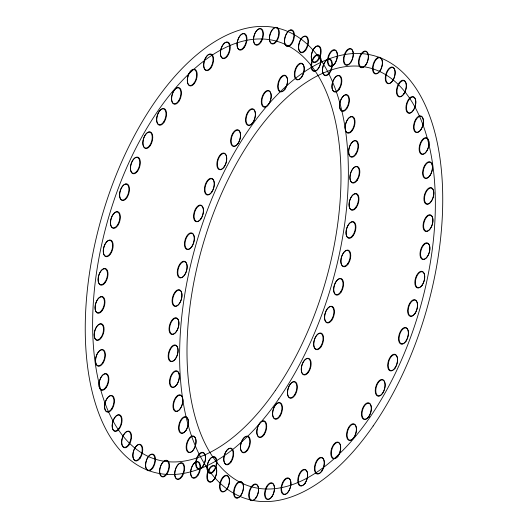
<?xml version="1.0" encoding="UTF-8"?>
<svg xmlns="http://www.w3.org/2000/svg" width="528" height="528" viewBox="0 0 528 528"><rect width="100%" height="100%" fill="white"/><g stroke="black" fill="none" stroke-linecap="round" stroke-linejoin="round"><path stroke-width="0.79" d="M275.326 390.555A217.628 113.124 -74 0 0 282.434 43.197A217.628 113.124 -74 0 0 92.69 317.638A217.628 113.124 -74 0 0 275.326 390.555M369.692 417.628A217.628 113.124 -74 0 0 376.801 70.264A217.628 113.124 -74 0 0 187.057 344.711A217.628 113.124 -74 0 0 369.692 417.628M278.804 398.878A230.558 119.843 -74 0 0 286.334 30.881A230.558 119.843 -74 0 0 85.312 321.631A230.558 119.843 -74 0 0 278.804 398.878M373.171 425.951A230.558 119.843 -74 0 0 380.701 57.955A230.558 119.843 -74 0 0 179.678 348.704A230.558 119.843 -74 0 0 373.171 425.951M338.831 88.935A8.237 4.283 -74 0 0 339.095 75.788A8.237 4.283 -74 0 0 331.914 86.176A8.237 4.283 -74 0 0 338.831 88.935M339.247 89.272A8.62 4.481 -74 0 0 339.53 75.517A8.62 4.481 -74 0 0 332.013 86.381A8.62 4.481 -74 0 0 339.247 89.272M413.167 110.477A8.62 4.481 -74 0 0 413.45 96.723A8.62 4.481 -74 0 0 405.933 107.593A8.62 4.481 -74 0 0 413.167 110.477M413.378 110.319A8.237 4.283 -74 0 0 413.648 97.178A8.237 4.283 -74 0 0 406.468 107.56A8.237 4.283 -74 0 0 413.378 110.319M346.427 108.207A8.237 4.283 -74 0 0 346.698 95.06A8.237 4.283 -74 0 0 339.517 105.448A8.237 4.283 -74 0 0 346.427 108.207M346.843 108.544A8.62 4.481 -74 0 0 347.127 94.789A8.62 4.481 -74 0 0 339.61 105.659A8.62 4.481 -74 0 0 346.843 108.544M420.763 129.749A8.62 4.481 -74 0 0 421.047 115.995A8.62 4.481 -74 0 0 413.53 126.865A8.62 4.481 -74 0 0 420.763 129.749M420.974 129.591A8.237 4.283 -74 0 0 421.245 116.45A8.237 4.283 -74 0 0 414.064 126.832A8.237 4.283 -74 0 0 420.974 129.591M352.018 130.053A8.237 4.283 -74 0 0 352.282 116.906A8.237 4.283 -74 0 0 345.101 127.294A8.237 4.283 -74 0 0 352.018 130.053M352.433 130.39A8.62 4.481 -74 0 0 352.717 116.635A8.62 4.481 -74 0 0 345.2 127.505A8.62 4.481 -74 0 0 352.433 130.39M426.353 151.595A8.62 4.481 -74 0 0 426.637 137.841A8.62 4.481 -74 0 0 419.12 148.711A8.62 4.481 -74 0 0 426.353 151.595M426.565 151.437A8.237 4.283 -74 0 0 426.835 138.296A8.237 4.283 -74 0 0 419.654 148.678A8.237 4.283 -74 0 0 426.565 151.437M355.496 154.097A8.237 4.283 -74 0 0 355.766 140.956A8.237 4.283 -74 0 0 348.586 151.338A8.237 4.283 -74 0 0 355.496 154.097M355.912 154.433A8.62 4.481 -74 0 0 356.195 140.679A8.62 4.481 -74 0 0 348.685 151.549A8.62 4.481 -74 0 0 355.912 154.433M429.838 175.639A8.62 4.481 -74 0 0 430.115 161.885A8.62 4.481 -74 0 0 422.605 172.755A8.62 4.481 -74 0 0 429.838 175.639M430.049 175.487A8.237 4.283 -74 0 0 430.313 162.34A8.237 4.283 -74 0 0 423.133 172.729A8.237 4.283 -74 0 0 430.049 175.487M356.816 179.936A8.237 4.283 -74 0 0 357.08 166.789A8.237 4.283 -74 0 0 349.899 177.17A8.237 4.283 -74 0 0 356.816 179.936M357.232 180.272A8.62 4.481 -74 0 0 357.515 166.511A8.62 4.481 -74 0 0 349.998 177.382A8.62 4.481 -74 0 0 357.232 180.272M431.152 201.478A8.62 4.481 -74 0 0 431.435 187.717A8.62 4.481 -74 0 0 423.918 198.587A8.62 4.481 -74 0 0 431.152 201.478M431.363 201.32A8.237 4.283 -74 0 0 431.633 188.173A8.237 4.283 -74 0 0 424.453 198.561A8.237 4.283 -74 0 0 431.363 201.32M355.945 207.115A8.237 4.283 -74 0 0 356.209 193.967A8.237 4.283 -74 0 0 349.028 204.356A8.237 4.283 -74 0 0 355.945 207.115M356.36 207.451A8.62 4.481 -74 0 0 356.644 193.69A8.62 4.481 -74 0 0 349.127 204.56A8.62 4.481 -74 0 0 356.36 207.451M430.28 228.657A8.62 4.481 -74 0 0 430.564 214.896A8.62 4.481 -74 0 0 423.047 225.766A8.62 4.481 -74 0 0 430.28 228.657M430.492 228.499A8.237 4.283 -74 0 0 430.762 215.351A8.237 4.283 -74 0 0 423.581 225.74A8.237 4.283 -74 0 0 430.492 228.499M352.895 235.171A8.237 4.283 -74 0 0 353.166 222.031A8.237 4.283 -74 0 0 345.985 232.412A8.237 4.283 -74 0 0 352.895 235.171M353.318 235.508A8.62 4.481 -74 0 0 353.595 221.753A8.62 4.481 -74 0 0 346.084 232.624A8.62 4.481 -74 0 0 353.318 235.508M427.238 256.714A8.62 4.481 -74 0 0 427.515 242.959A8.62 4.481 -74 0 0 420.004 253.829A8.62 4.481 -74 0 0 427.238 256.714M427.449 256.562A8.237 4.283 -74 0 0 427.72 243.415A8.237 4.283 -74 0 0 420.539 253.803A8.237 4.283 -74 0 0 427.449 256.562M347.734 263.637A8.237 4.283 -74 0 0 348.005 250.49A8.237 4.283 -74 0 0 340.824 260.878A8.237 4.283 -74 0 0 347.734 263.637M348.15 263.974A8.62 4.481 -74 0 0 348.434 250.213A8.62 4.481 -74 0 0 340.916 261.083A8.62 4.481 -74 0 0 348.15 263.974M422.07 285.179A8.62 4.481 -74 0 0 422.354 271.418A8.62 4.481 -74 0 0 414.836 282.289A8.62 4.481 -74 0 0 422.07 285.179M422.281 285.021A8.237 4.283 -74 0 0 422.552 271.874A8.237 4.283 -74 0 0 415.371 282.262A8.237 4.283 -74 0 0 422.281 285.021M340.534 292.01A8.237 4.283 -74 0 0 340.804 278.863A8.237 4.283 -74 0 0 333.623 289.252A8.237 4.283 -74 0 0 340.534 292.01M340.949 292.347A8.62 4.481 -74 0 0 341.233 278.593A8.62 4.481 -74 0 0 333.722 289.463A8.62 4.481 -74 0 0 340.949 292.347M414.876 313.553A8.62 4.481 -74 0 0 415.153 299.798A8.62 4.481 -74 0 0 407.642 310.669A8.62 4.481 -74 0 0 414.876 313.553M415.087 313.401A8.237 4.283 -74 0 0 415.351 300.254A8.237 4.283 -74 0 0 408.17 310.636A8.237 4.283 -74 0 0 415.087 313.401M331.426 319.816A8.237 4.283 -74 0 0 331.696 306.669A8.237 4.283 -74 0 0 324.515 317.057A8.237 4.283 -74 0 0 331.426 319.816M331.848 320.153A8.62 4.481 -74 0 0 332.125 306.398A8.62 4.481 -74 0 0 324.614 317.262A8.62 4.481 -74 0 0 331.848 320.153M405.768 341.359A8.62 4.481 -74 0 0 406.045 327.604A8.62 4.481 -74 0 0 398.534 338.468A8.62 4.481 -74 0 0 405.768 341.359M405.979 341.2A8.237 4.283 -74 0 0 406.25 328.06A8.237 4.283 -74 0 0 399.069 338.441A8.237 4.283 -74 0 0 405.979 341.2M320.569 346.573A8.237 4.283 -74 0 0 320.833 333.425A8.237 4.283 -74 0 0 313.652 343.814A8.237 4.283 -74 0 0 320.569 346.573M320.984 346.909A8.62 4.481 -74 0 0 321.268 333.155A8.62 4.481 -74 0 0 313.751 344.025A8.62 4.481 -74 0 0 320.984 346.909M394.904 368.115A8.62 4.481 -74 0 0 395.188 354.361A8.62 4.481 -74 0 0 387.671 365.231A8.62 4.481 -74 0 0 394.904 368.115M395.116 367.957A8.237 4.283 -74 0 0 395.386 354.816A8.237 4.283 -74 0 0 388.205 365.198A8.237 4.283 -74 0 0 395.116 367.957M308.141 371.824A8.237 4.283 -74 0 0 308.405 358.677A8.237 4.283 -74 0 0 301.224 369.065A8.237 4.283 -74 0 0 308.141 371.824M308.557 372.161A8.62 4.481 -74 0 0 308.84 358.406A8.62 4.481 -74 0 0 301.323 369.277A8.62 4.481 -74 0 0 308.557 372.161M382.477 393.367A8.62 4.481 -74 0 0 382.76 379.612A8.62 4.481 -74 0 0 375.243 390.482A8.62 4.481 -74 0 0 382.477 393.367M382.688 393.215A8.237 4.283 -74 0 0 382.958 380.068A8.237 4.283 -74 0 0 375.778 390.449A8.237 4.283 -74 0 0 382.688 393.215M294.353 395.142A8.237 4.283 -74 0 0 294.624 381.995A8.237 4.283 -74 0 0 287.443 392.383A8.237 4.283 -74 0 0 294.353 395.142M294.769 395.479A8.62 4.481 -74 0 0 295.053 381.718A8.62 4.481 -74 0 0 287.536 392.588A8.62 4.481 -74 0 0 294.769 395.479M368.696 416.684A8.62 4.481 -74 0 0 368.973 402.923A8.62 4.481 -74 0 0 361.462 413.794A8.62 4.481 -74 0 0 368.696 416.684M368.907 416.526A8.237 4.283 -74 0 0 369.171 403.379A8.237 4.283 -74 0 0 361.99 413.767A8.237 4.283 -74 0 0 368.907 416.526M279.451 416.117A8.237 4.283 -74 0 0 279.721 402.976A8.237 4.283 -74 0 0 272.54 413.358A8.237 4.283 -74 0 0 279.451 416.117M279.866 416.453A8.62 4.481 -74 0 0 280.15 402.699A8.62 4.481 -74 0 0 272.633 413.569A8.62 4.481 -74 0 0 279.866 416.453M353.786 437.659A8.62 4.481 -74 0 0 354.07 423.905A8.62 4.481 -74 0 0 346.559 434.775A8.62 4.481 -74 0 0 353.786 437.659M354.004 437.507A8.237 4.283 -74 0 0 354.268 424.36A8.237 4.283 -74 0 0 347.087 434.749A8.237 4.283 -74 0 0 354.004 437.507M263.683 434.405A8.237 4.283 -74 0 0 263.954 421.258A8.237 4.283 -74 0 0 256.773 431.64A8.237 4.283 -74 0 0 263.683 434.405M264.099 434.742A8.62 4.481 -74 0 0 264.383 420.981A8.62 4.481 -74 0 0 256.865 431.851A8.62 4.481 -74 0 0 264.099 434.742M338.019 455.948A8.62 4.481 -74 0 0 338.303 442.187A8.62 4.481 -74 0 0 330.792 453.057A8.62 4.481 -74 0 0 338.019 455.948M338.237 455.789A8.237 4.283 -74 0 0 338.501 442.642A8.237 4.283 -74 0 0 331.32 453.031A8.237 4.283 -74 0 0 338.237 455.789M247.322 449.678A8.237 4.283 -74 0 0 247.592 436.531A8.237 4.283 -74 0 0 240.412 446.919A8.237 4.283 -74 0 0 247.322 449.678M247.738 450.014A8.62 4.481 -74 0 0 248.021 436.26A8.62 4.481 -74 0 0 240.504 447.13A8.62 4.481 -74 0 0 247.738 450.014M321.658 471.22A8.62 4.481 -74 0 0 321.941 457.466A8.62 4.481 -74 0 0 314.424 468.336A8.62 4.481 -74 0 0 321.658 471.22M321.869 471.062A8.237 4.283 -74 0 0 322.139 457.921A8.237 4.283 -74 0 0 314.959 468.303A8.237 4.283 -74 0 0 321.869 471.062M230.644 461.683A8.237 4.283 -74 0 0 230.914 448.543A8.237 4.283 -74 0 0 223.733 458.924A8.237 4.283 -74 0 0 230.644 461.683M231.066 462.02A8.62 4.481 -74 0 0 231.343 448.265A8.62 4.481 -74 0 0 223.832 459.136A8.62 4.481 -74 0 0 231.066 462.02M304.986 483.226A8.62 4.481 -74 0 0 305.263 469.471A8.62 4.481 -74 0 0 297.752 480.341A8.62 4.481 -74 0 0 304.986 483.226M305.197 483.074A8.237 4.283 -74 0 0 305.468 469.927A8.237 4.283 -74 0 0 298.287 480.315A8.237 4.283 -74 0 0 305.197 483.074M213.939 470.217A8.237 4.283 -74 0 0 214.21 457.07A8.237 4.283 -74 0 0 207.029 467.458A8.237 4.283 -74 0 0 213.939 470.217M214.355 470.554A8.62 4.481 -74 0 0 214.639 456.799A8.62 4.481 -74 0 0 207.121 467.663A8.62 4.481 -74 0 0 214.355 470.554M288.281 491.759A8.62 4.481 -74 0 0 288.559 478.005A8.62 4.481 -74 0 0 281.048 488.869A8.62 4.481 -74 0 0 288.281 491.759M288.493 491.601A8.237 4.283 -74 0 0 288.757 478.46A8.237 4.283 -74 0 0 281.576 488.842A8.237 4.283 -74 0 0 288.493 491.601M197.492 475.127A8.237 4.283 -74 0 0 197.762 461.98A8.237 4.283 -74 0 0 190.582 472.369A8.237 4.283 -74 0 0 197.492 475.127M197.908 475.464A8.62 4.481 -74 0 0 198.191 461.71A8.62 4.481 -74 0 0 190.674 472.58A8.62 4.481 -74 0 0 197.908 475.464M271.828 496.67A8.62 4.481 -74 0 0 272.111 482.915A8.62 4.481 -74 0 0 264.594 493.786A8.62 4.481 -74 0 0 271.828 496.67M272.039 496.511A8.237 4.283 -74 0 0 272.309 483.371A8.237 4.283 -74 0 0 265.129 493.753A8.237 4.283 -74 0 0 272.039 496.511M181.579 476.335A8.237 4.283 -74 0 0 181.85 463.188A8.237 4.283 -74 0 0 174.669 473.576A8.237 4.283 -74 0 0 181.579 476.335M181.995 476.672A8.62 4.481 -74 0 0 182.279 462.917A8.62 4.481 -74 0 0 174.761 473.781A8.62 4.481 -74 0 0 181.995 476.672M255.922 497.878A8.62 4.481 -74 0 0 256.199 484.123A8.62 4.481 -74 0 0 248.688 494.987A8.62 4.481 -74 0 0 255.922 497.878M256.133 497.719A8.237 4.283 -74 0 0 256.397 484.579A8.237 4.283 -74 0 0 249.216 494.96A8.237 4.283 -74 0 0 256.133 497.719M166.478 473.814A8.237 4.283 -74 0 0 166.749 460.673A8.237 4.283 -74 0 0 159.568 471.055A8.237 4.283 -74 0 0 166.478 473.814M166.894 474.151A8.62 4.481 -74 0 0 167.178 460.396A8.62 4.481 -74 0 0 159.667 471.266A8.62 4.481 -74 0 0 166.894 474.151M240.821 495.356A8.62 4.481 -74 0 0 241.098 481.602A8.62 4.481 -74 0 0 233.587 492.472A8.62 4.481 -74 0 0 240.821 495.356M241.032 495.205A8.237 4.283 -74 0 0 241.296 482.057A8.237 4.283 -74 0 0 234.115 492.446A8.237 4.283 -74 0 0 241.032 495.205M152.447 467.617A8.237 4.283 -74 0 0 152.717 454.469A8.237 4.283 -74 0 0 145.537 464.858A8.237 4.283 -74 0 0 152.447 467.617M152.863 467.953A8.62 4.481 -74 0 0 153.146 454.192A8.62 4.481 -74 0 0 145.629 465.062A8.62 4.481 -74 0 0 152.863 467.953M226.789 489.159A8.62 4.481 -74 0 0 227.066 475.398A8.62 4.481 -74 0 0 219.556 486.268A8.62 4.481 -74 0 0 226.789 489.159M227 489.001A8.237 4.283 -74 0 0 227.264 475.853A8.237 4.283 -74 0 0 220.084 486.242A8.237 4.283 -74 0 0 227 489.001M139.722 457.835A8.237 4.283 -74 0 0 139.993 444.695A8.237 4.283 -74 0 0 132.812 455.077A8.237 4.283 -74 0 0 139.722 457.835M140.144 458.172A8.62 4.481 -74 0 0 140.422 444.418A8.62 4.481 -74 0 0 132.911 455.288A8.62 4.481 -74 0 0 140.144 458.172M214.064 479.378A8.62 4.481 -74 0 0 214.342 465.623A8.62 4.481 -74 0 0 206.831 476.494A8.62 4.481 -74 0 0 214.064 479.378M214.276 479.226A8.237 4.283 -74 0 0 214.546 466.079A8.237 4.283 -74 0 0 207.365 476.467A8.237 4.283 -74 0 0 214.276 479.226M128.528 444.649A8.237 4.283 -74 0 0 128.799 431.508A8.237 4.283 -74 0 0 121.618 441.89A8.237 4.283 -74 0 0 128.528 444.649M128.944 444.985A8.62 4.481 -74 0 0 129.228 431.231A8.62 4.481 -74 0 0 121.711 442.101A8.62 4.481 -74 0 0 128.944 444.985M202.864 466.191A8.62 4.481 -74 0 0 203.148 452.437A8.62 4.481 -74 0 0 195.631 463.307A8.62 4.481 -74 0 0 202.864 466.191M203.075 466.039A8.237 4.283 -74 0 0 203.346 452.892A8.237 4.283 -74 0 0 196.165 463.28A8.237 4.283 -74 0 0 203.075 466.039M119.051 428.281A8.237 4.283 -74 0 0 119.321 415.133A8.237 4.283 -74 0 0 112.141 425.522A8.237 4.283 -74 0 0 119.051 428.281M119.467 428.617A8.62 4.481 -74 0 0 119.75 414.863A8.62 4.481 -74 0 0 112.233 425.733A8.62 4.481 -74 0 0 119.467 428.617M193.387 449.823A8.62 4.481 -74 0 0 193.67 436.069A8.62 4.481 -74 0 0 186.153 446.939A8.62 4.481 -74 0 0 193.387 449.823M193.598 449.671A8.237 4.283 -74 0 0 193.868 436.524A8.237 4.283 -74 0 0 186.688 446.906A8.237 4.283 -74 0 0 193.598 449.671M111.454 409.009A8.237 4.283 -74 0 0 111.718 395.861A8.237 4.283 -74 0 0 104.537 406.25A8.237 4.283 -74 0 0 111.454 409.009M111.87 409.345A8.62 4.481 -74 0 0 112.154 395.591A8.62 4.481 -74 0 0 104.636 406.461A8.62 4.481 -74 0 0 111.87 409.345M185.79 430.551A8.62 4.481 -74 0 0 186.074 416.797A8.62 4.481 -74 0 0 178.556 427.667A8.62 4.481 -74 0 0 185.79 430.551M186.001 430.393A8.237 4.283 -74 0 0 186.272 417.252A8.237 4.283 -74 0 0 179.091 427.634A8.237 4.283 -74 0 0 186.001 430.393M105.864 387.163A8.237 4.283 -74 0 0 106.135 374.015A8.237 4.283 -74 0 0 98.954 384.404A8.237 4.283 -74 0 0 105.864 387.163M106.28 387.499A8.62 4.481 -74 0 0 106.564 373.745A8.62 4.481 -74 0 0 99.046 384.615A8.62 4.481 -74 0 0 106.28 387.499M180.2 408.705A8.62 4.481 -74 0 0 180.484 394.951A8.62 4.481 -74 0 0 172.966 405.821A8.62 4.481 -74 0 0 180.2 408.705M180.411 408.547A8.237 4.283 -74 0 0 180.682 395.406A8.237 4.283 -74 0 0 173.501 405.788A8.237 4.283 -74 0 0 180.411 408.547M102.379 363.119A8.237 4.283 -74 0 0 102.65 349.972A8.237 4.283 -74 0 0 95.469 360.36A8.237 4.283 -74 0 0 102.379 363.119M102.802 363.455A8.62 4.481 -74 0 0 103.079 349.694A8.62 4.481 -74 0 0 95.568 360.565A8.62 4.481 -74 0 0 102.802 363.455M176.722 384.661A8.62 4.481 -74 0 0 176.999 370.907A8.62 4.481 -74 0 0 169.488 381.77A8.62 4.481 -74 0 0 176.722 384.661M176.933 384.503A8.237 4.283 -74 0 0 177.203 371.356A8.237 4.283 -74 0 0 170.023 381.744A8.237 4.283 -74 0 0 176.933 384.503M101.066 337.286A8.237 4.283 -74 0 0 101.336 324.139A8.237 4.283 -74 0 0 94.156 334.528A8.237 4.283 -74 0 0 101.066 337.286M101.482 337.623A8.62 4.481 -74 0 0 101.765 323.862A8.62 4.481 -74 0 0 94.248 334.732A8.62 4.481 -74 0 0 101.482 337.623M175.402 358.829A8.62 4.481 -74 0 0 175.685 345.068A8.62 4.481 -74 0 0 168.168 355.938A8.62 4.481 -74 0 0 175.402 358.829M175.613 358.67A8.237 4.283 -74 0 0 175.883 345.523A8.237 4.283 -74 0 0 168.703 355.912A8.237 4.283 -74 0 0 175.613 358.67M101.937 310.101A8.237 4.283 -74 0 0 102.208 296.96A8.237 4.283 -74 0 0 95.027 307.342A8.237 4.283 -74 0 0 101.937 310.101M102.353 310.444A8.62 4.481 -74 0 0 102.637 296.683A8.62 4.481 -74 0 0 95.119 307.553A8.62 4.481 -74 0 0 102.353 310.444M176.273 331.65A8.62 4.481 -74 0 0 176.557 317.889A8.62 4.481 -74 0 0 169.039 328.759A8.62 4.481 -74 0 0 176.273 331.65M176.484 331.492A8.237 4.283 -74 0 0 176.755 318.344A8.237 4.283 -74 0 0 169.574 328.733A8.237 4.283 -74 0 0 176.484 331.492M104.98 282.044A8.237 4.283 -74 0 0 105.25 268.897A8.237 4.283 -74 0 0 98.069 279.286A8.237 4.283 -74 0 0 104.98 282.044M105.395 282.381A8.62 4.481 -74 0 0 105.679 268.62A8.62 4.481 -74 0 0 98.162 279.49A8.62 4.481 -74 0 0 105.395 282.381M179.322 303.587A8.62 4.481 -74 0 0 179.599 289.826A8.62 4.481 -74 0 0 172.088 300.696A8.62 4.481 -74 0 0 179.322 303.587M179.533 303.428A8.237 4.283 -74 0 0 179.797 290.281A8.237 4.283 -74 0 0 172.616 300.67A8.237 4.283 -74 0 0 179.533 303.428M110.147 253.579A8.237 4.283 -74 0 0 110.411 240.438A8.237 4.283 -74 0 0 103.231 250.82A8.237 4.283 -74 0 0 110.147 253.579M110.563 253.915A8.62 4.481 -74 0 0 110.847 240.161A8.62 4.481 -74 0 0 103.33 251.031A8.62 4.481 -74 0 0 110.563 253.915M184.483 275.121A8.62 4.481 -74 0 0 184.767 261.367A8.62 4.481 -74 0 0 177.25 272.237A8.62 4.481 -74 0 0 184.483 275.121M184.694 274.969A8.237 4.283 -74 0 0 184.965 261.822A8.237 4.283 -74 0 0 177.784 272.21A8.237 4.283 -74 0 0 184.694 274.969M117.341 225.205A8.237 4.283 -74 0 0 117.612 212.058A8.237 4.283 -74 0 0 110.431 222.446A8.237 4.283 -74 0 0 117.341 225.205M117.764 225.542A8.62 4.481 -74 0 0 118.041 211.787A8.62 4.481 -74 0 0 110.53 222.658A8.62 4.481 -74 0 0 117.764 225.542M191.684 246.748A8.62 4.481 -74 0 0 191.961 232.993A8.62 4.481 -74 0 0 184.45 243.863A8.62 4.481 -74 0 0 191.684 246.748M191.895 246.589A8.237 4.283 -74 0 0 192.166 233.449A8.237 4.283 -74 0 0 184.985 243.83A8.237 4.283 -74 0 0 191.895 246.589M126.449 197.399A8.237 4.283 -74 0 0 126.72 184.252A8.237 4.283 -74 0 0 119.539 194.641A8.237 4.283 -74 0 0 126.449 197.399M126.865 197.736A8.62 4.481 -74 0 0 127.149 183.982A8.62 4.481 -74 0 0 119.638 194.852A8.62 4.481 -74 0 0 126.865 197.736M200.792 218.942A8.62 4.481 -74 0 0 201.069 205.187A8.62 4.481 -74 0 0 193.558 216.058A8.62 4.481 -74 0 0 200.792 218.942M201.003 218.79A8.237 4.283 -74 0 0 201.267 205.643A8.237 4.283 -74 0 0 194.086 216.031A8.237 4.283 -74 0 0 201.003 218.79M137.313 170.643A8.237 4.283 -74 0 0 137.584 157.496A8.237 4.283 -74 0 0 130.403 167.884A8.237 4.283 -74 0 0 137.313 170.643M137.729 170.98A8.62 4.481 -74 0 0 138.013 157.225A8.62 4.481 -74 0 0 130.495 168.095A8.62 4.481 -74 0 0 137.729 170.98M211.649 192.185A8.62 4.481 -74 0 0 211.933 178.431A8.62 4.481 -74 0 0 204.415 189.301A8.62 4.481 -74 0 0 211.649 192.185M211.86 192.027A8.237 4.283 -74 0 0 212.131 178.886A8.237 4.283 -74 0 0 204.95 189.268A8.237 4.283 -74 0 0 211.86 192.027M149.741 145.391A8.237 4.283 -74 0 0 150.011 132.244A8.237 4.283 -74 0 0 142.831 142.633A8.237 4.283 -74 0 0 149.741 145.391M150.157 145.728A8.62 4.481 -74 0 0 150.44 131.974A8.62 4.481 -74 0 0 142.923 142.844A8.62 4.481 -74 0 0 150.157 145.728M224.077 166.934A8.62 4.481 -74 0 0 224.36 153.179A8.62 4.481 -74 0 0 216.843 164.05A8.62 4.481 -74 0 0 224.077 166.934M224.288 166.775A8.237 4.283 -74 0 0 224.558 153.635A8.237 4.283 -74 0 0 217.378 164.017A8.237 4.283 -74 0 0 224.288 166.775M163.522 122.074A8.237 4.283 -74 0 0 163.792 108.933A8.237 4.283 -74 0 0 156.611 119.315A8.237 4.283 -74 0 0 163.522 122.074M163.944 122.417A8.62 4.481 -74 0 0 164.221 108.656A8.62 4.481 -74 0 0 156.71 119.526A8.62 4.481 -74 0 0 163.944 122.417M237.864 143.623A8.62 4.481 -74 0 0 238.141 129.862A8.62 4.481 -74 0 0 230.63 140.732A8.62 4.481 -74 0 0 237.864 143.623M238.075 143.464A8.237 4.283 -74 0 0 238.346 130.317A8.237 4.283 -74 0 0 231.165 140.705A8.237 4.283 -74 0 0 238.075 143.464M178.424 101.099A8.237 4.283 -74 0 0 178.695 87.952A8.237 4.283 -74 0 0 171.514 98.34A8.237 4.283 -74 0 0 178.424 101.099M178.847 101.435A8.62 4.481 -74 0 0 179.124 87.681A8.62 4.481 -74 0 0 171.613 98.545A8.62 4.481 -74 0 0 178.847 101.435M252.767 122.641A8.62 4.481 -74 0 0 253.051 108.887A8.62 4.481 -74 0 0 245.533 119.75A8.62 4.481 -74 0 0 252.767 122.641M252.978 122.483A8.237 4.283 -74 0 0 253.249 109.342A8.237 4.283 -74 0 0 246.068 119.724A8.237 4.283 -74 0 0 252.978 122.483M194.192 82.817A8.237 4.283 -74 0 0 194.462 69.67A8.237 4.283 -74 0 0 187.282 80.058A8.237 4.283 -74 0 0 194.192 82.817M194.614 83.153A8.62 4.481 -74 0 0 194.891 69.392A8.62 4.481 -74 0 0 187.381 80.263A8.62 4.481 -74 0 0 194.614 83.153M268.534 104.359A8.62 4.481 -74 0 0 268.811 90.598A8.62 4.481 -74 0 0 261.301 101.468A8.62 4.481 -74 0 0 268.534 104.359M268.745 104.201A8.237 4.283 -74 0 0 269.016 91.054A8.237 4.283 -74 0 0 261.835 101.442A8.237 4.283 -74 0 0 268.745 104.201M210.56 67.538A8.237 4.283 -74 0 0 210.824 54.391A8.237 4.283 -74 0 0 203.643 64.779A8.237 4.283 -74 0 0 210.56 67.538M210.976 67.874A8.62 4.481 -74 0 0 211.253 54.12A8.62 4.481 -74 0 0 203.742 64.99A8.62 4.481 -74 0 0 210.976 67.874M284.896 89.08A8.62 4.481 -74 0 0 285.179 75.326A8.62 4.481 -74 0 0 277.662 86.196A8.62 4.481 -74 0 0 284.896 89.08M285.107 88.922A8.237 4.283 -74 0 0 285.377 75.781A8.237 4.283 -74 0 0 278.197 86.163A8.237 4.283 -74 0 0 285.107 88.922M227.231 55.532A8.237 4.283 -74 0 0 227.502 42.385A8.237 4.283 -74 0 0 220.321 52.774A8.237 4.283 -74 0 0 227.231 55.532M227.647 55.869A8.62 4.481 -74 0 0 227.931 42.115A8.62 4.481 -74 0 0 220.42 52.978A8.62 4.481 -74 0 0 227.647 55.869M301.574 77.075A8.62 4.481 -74 0 0 301.851 63.32A8.62 4.481 -74 0 0 294.34 74.184A8.62 4.481 -74 0 0 301.574 77.075M301.785 76.916A8.237 4.283 -74 0 0 302.049 63.776A8.237 4.283 -74 0 0 294.868 74.158A8.237 4.283 -74 0 0 301.785 76.916M243.936 46.999A8.237 4.283 -74 0 0 244.207 33.851A8.237 4.283 -74 0 0 237.026 44.24A8.237 4.283 -74 0 0 243.936 46.999M244.358 47.335A8.62 4.481 -74 0 0 244.636 33.581A8.62 4.481 -74 0 0 237.125 44.451A8.62 4.481 -74 0 0 244.358 47.335M318.278 68.541A8.62 4.481 -74 0 0 318.556 54.787A8.62 4.481 -74 0 0 311.045 65.657A8.62 4.481 -74 0 0 318.278 68.541M318.49 68.389A8.237 4.283 -74 0 0 318.76 55.242A8.237 4.283 -74 0 0 311.579 65.624A8.237 4.283 -74 0 0 318.49 68.389M260.39 42.088A8.237 4.283 -74 0 0 260.654 28.941A8.237 4.283 -74 0 0 253.473 39.329A8.237 4.283 -74 0 0 260.39 42.088M260.806 42.425A8.62 4.481 -74 0 0 261.089 28.67A8.62 4.481 -74 0 0 253.572 39.541A8.62 4.481 -74 0 0 260.806 42.425M334.726 63.631A8.62 4.481 -74 0 0 335.009 49.876A8.62 4.481 -74 0 0 327.492 60.746A8.62 4.481 -74 0 0 334.726 63.631M334.937 63.472A8.237 4.283 -74 0 0 335.207 50.332A8.237 4.283 -74 0 0 328.027 60.713A8.237 4.283 -74 0 0 334.937 63.472M276.296 40.88A8.237 4.283 -74 0 0 276.566 27.74A8.237 4.283 -74 0 0 269.386 38.122A8.237 4.283 -74 0 0 276.296 40.88M276.718 41.217A8.62 4.481 -74 0 0 276.995 27.463A8.62 4.481 -74 0 0 269.485 38.333A8.62 4.481 -74 0 0 276.718 41.217M350.638 62.423A8.62 4.481 -74 0 0 350.915 48.668A8.62 4.481 -74 0 0 343.405 59.539A8.62 4.481 -74 0 0 350.638 62.423M350.849 62.271A8.237 4.283 -74 0 0 351.12 49.124A8.237 4.283 -74 0 0 343.939 59.512A8.237 4.283 -74 0 0 350.849 62.271M291.397 43.402A8.237 4.283 -74 0 0 291.667 30.254A8.237 4.283 -74 0 0 284.486 40.643A8.237 4.283 -74 0 0 291.397 43.402M291.819 43.738A8.62 4.481 -74 0 0 292.096 29.984A8.62 4.481 -74 0 0 284.585 40.847A8.62 4.481 -74 0 0 291.819 43.738M365.739 64.944A8.62 4.481 -74 0 0 366.016 51.19A8.62 4.481 -74 0 0 358.505 62.053A8.62 4.481 -74 0 0 365.739 64.944M365.95 64.786A8.237 4.283 -74 0 0 366.221 51.645A8.237 4.283 -74 0 0 359.04 62.027A8.237 4.283 -74 0 0 365.95 64.786M305.428 49.599A8.237 4.283 -74 0 0 305.699 36.458A8.237 4.283 -74 0 0 298.518 46.84A8.237 4.283 -74 0 0 305.428 49.599M305.851 49.942A8.62 4.481 -74 0 0 306.128 36.181A8.62 4.481 -74 0 0 298.617 47.051A8.62 4.481 -74 0 0 305.851 49.942M379.771 71.148A8.62 4.481 -74 0 0 380.048 57.387A8.62 4.481 -74 0 0 372.537 68.257A8.62 4.481 -74 0 0 379.771 71.148M379.982 70.99A8.237 4.283 -74 0 0 380.252 57.842A8.237 4.283 -74 0 0 373.072 68.231A8.237 4.283 -74 0 0 379.982 70.99M318.153 59.38A8.237 4.283 -74 0 0 318.424 46.233A8.237 4.283 -74 0 0 311.243 56.621A8.237 4.283 -74 0 0 318.153 59.38M318.569 59.717A8.62 4.481 -74 0 0 318.853 45.962A8.62 4.481 -74 0 0 311.335 56.826A8.62 4.481 -74 0 0 318.569 59.717M392.489 80.923A8.62 4.481 -74 0 0 392.773 67.168A8.62 4.481 -74 0 0 385.262 78.032A8.62 4.481 -74 0 0 392.489 80.923M392.707 80.764A8.237 4.283 -74 0 0 392.971 67.624A8.237 4.283 -74 0 0 385.79 78.005A8.237 4.283 -74 0 0 392.707 80.764M329.353 72.567A8.237 4.283 -74 0 0 329.617 59.42A8.237 4.283 -74 0 0 322.436 69.808A8.237 4.283 -74 0 0 329.353 72.567M329.769 72.904A8.62 4.481 -74 0 0 330.046 59.143A8.62 4.481 -74 0 0 322.535 70.013A8.62 4.481 -74 0 0 329.769 72.904M403.689 94.109A8.62 4.481 -74 0 0 403.973 80.348A8.62 4.481 -74 0 0 396.455 91.219A8.62 4.481 -74 0 0 403.689 94.109M403.9 93.951A8.237 4.283 -74 0 0 404.171 80.804A8.237 4.283 -74 0 0 396.99 91.192A8.237 4.283 -74 0 0 403.9 93.951"/></g></svg>
